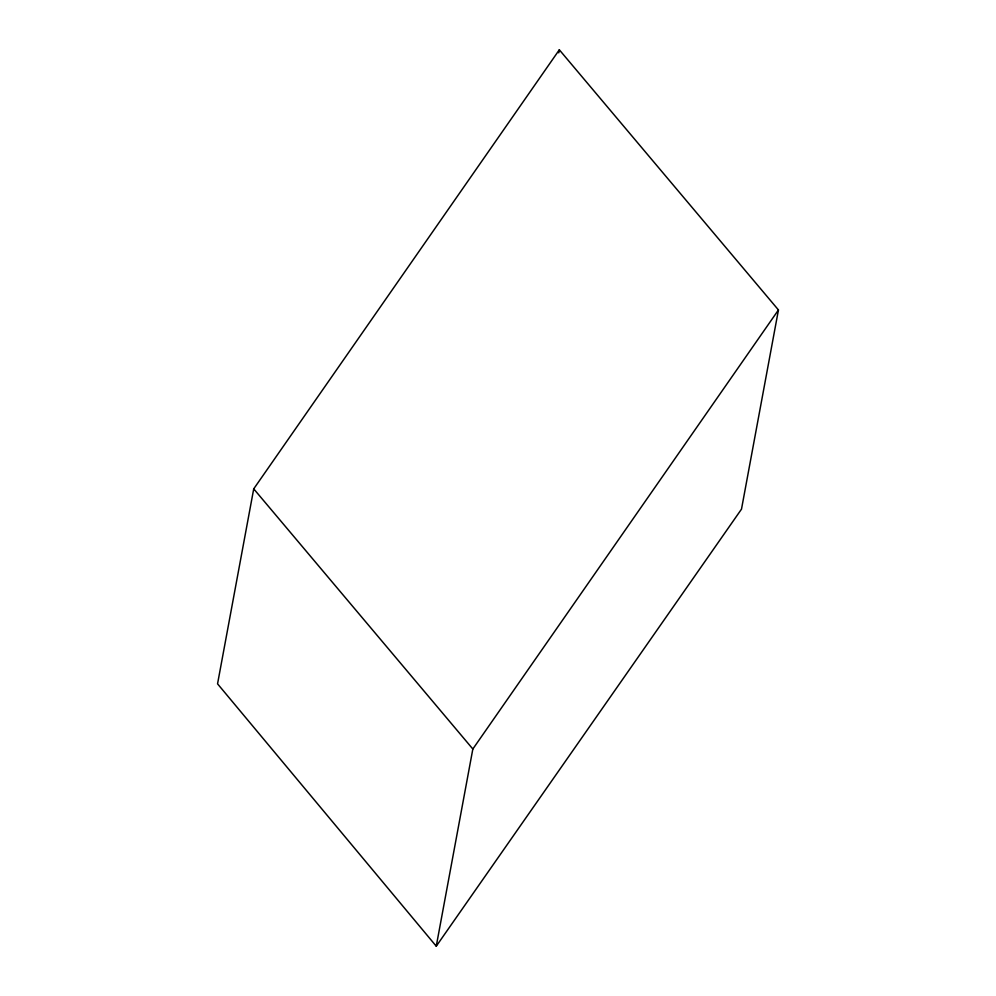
<?xml version="1.0" encoding="UTF-8"?>
<svg xmlns="http://www.w3.org/2000/svg" width="996" height="996" viewBox="0 0 996 996"><rect width="100%" height="100%" fill="white"/><g stroke="black" fill="none" stroke-linecap="round" stroke-linejoin="round"><path stroke-width="1.49" d="M253.719 488.862L217.551 683.841L436.26 946.2L741.497 509.143L778.449 309.955L559.329 49.8L253.719 488.862L472.839 749.017L436.26 946.2M558.768 52.85L559.329 49.8M472.839 749.017L778.449 309.955"/></g></svg>
